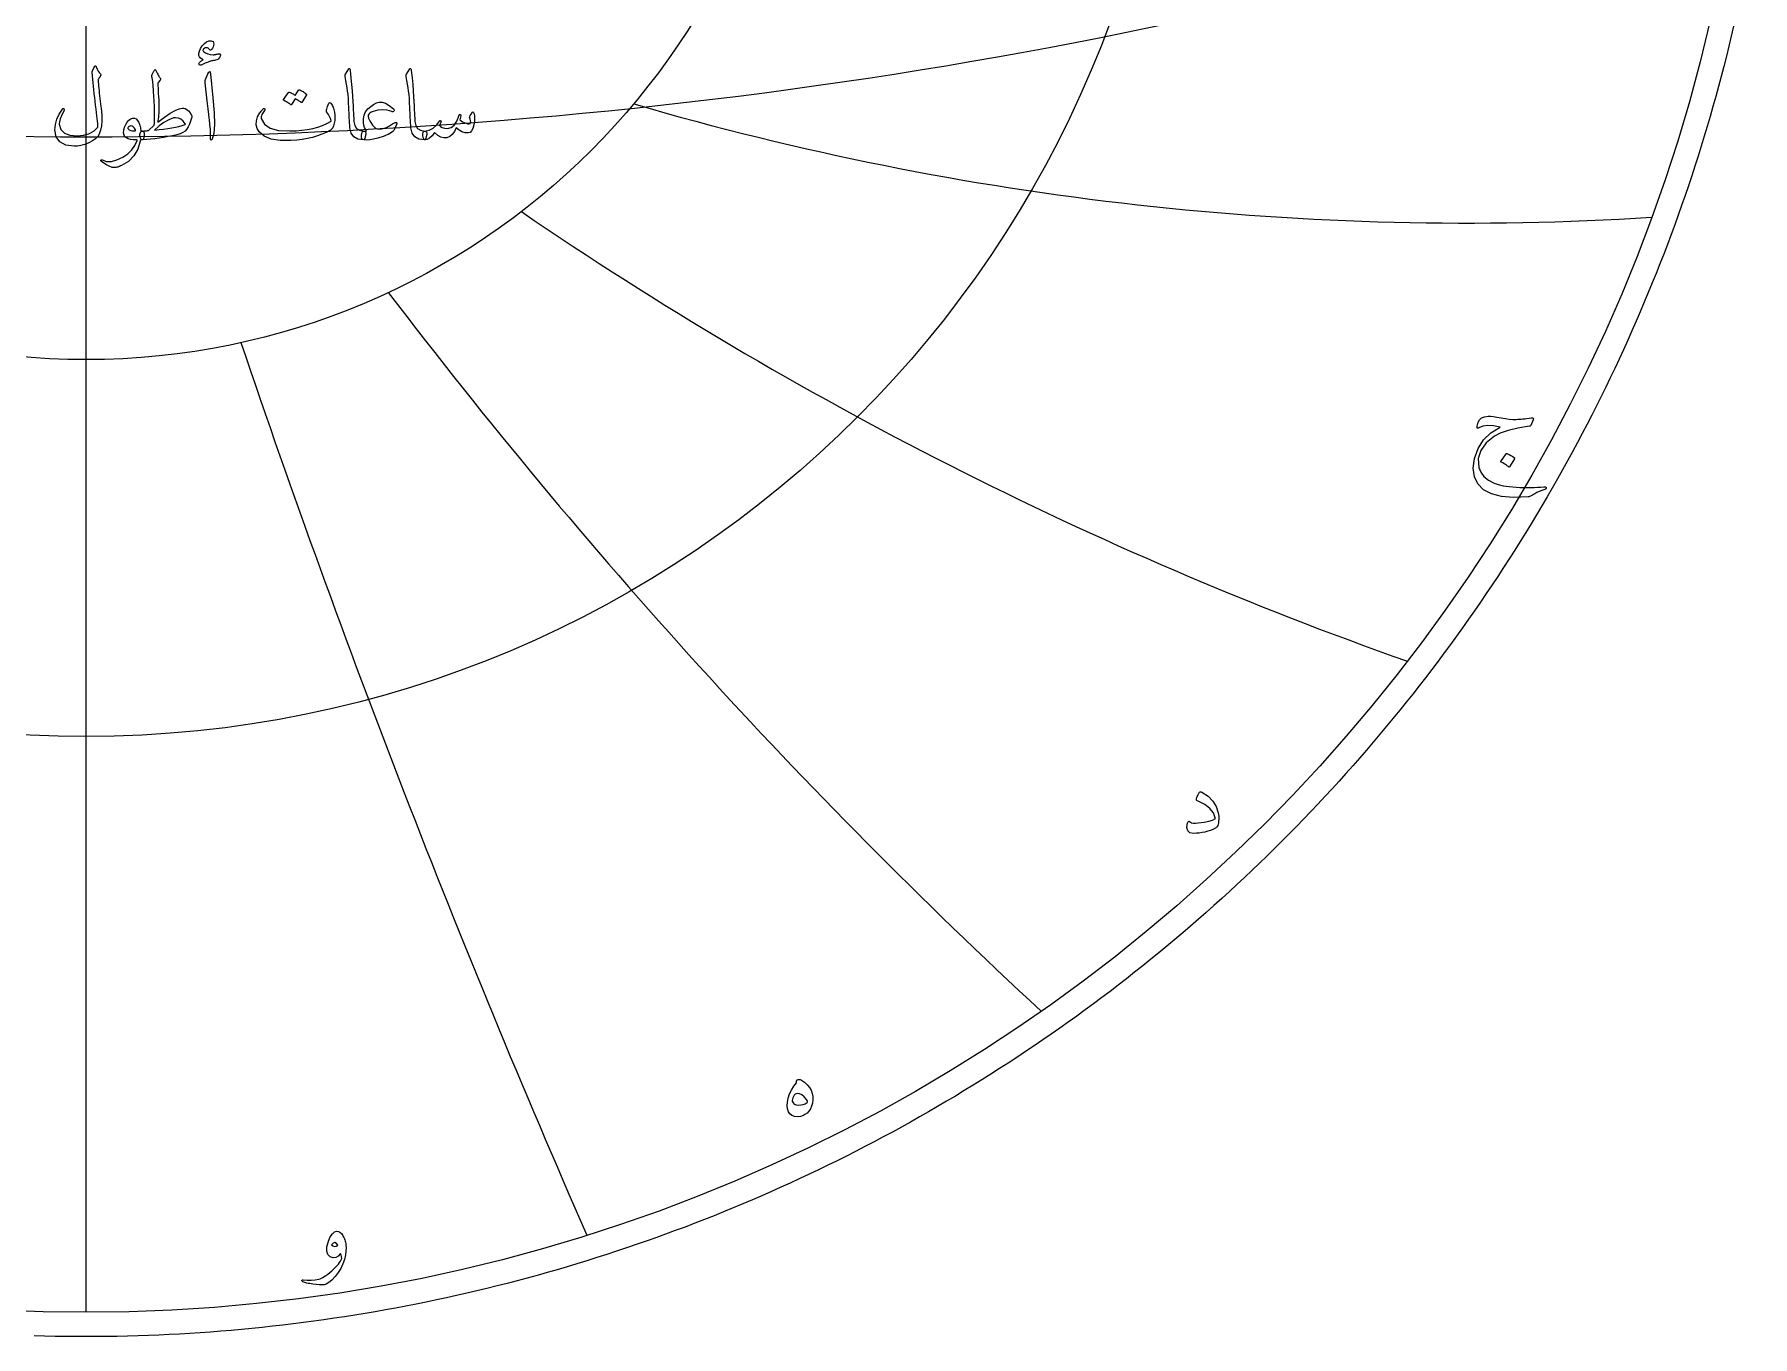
# Model space of a CAD drawing. Header units: millimetres. Extents: x -75 to 75, y -75 to 77.
# Drawn here: x -2.3 to 74.2, y -75.3 to -17.3 of the extents above; entities that cross this region are included whole.
import ezdxf

# ---------------------------------------------------------------- set-up
doc = ezdxf.new("R2010")
doc.units = ezdxf.units.MM
for name, color, linetype in [('CUT_OUTER', 1, 'Continuous'), ('ENGRAVE', 7, 'Continuous'), ('ENGRAVE_FINE', 8, 'Continuous'), ('TEXT', 5, 'Continuous')]:
    doc.layers.add(name, color=color, linetype=linetype)

msp = doc.modelspace()

# ---------------------------------------------------------------- linework, layer by layer
at = {"layer": 'CUT_OUTER'}
msp.add_lwpolyline([(73.4043, -16.9573), (73.2989, -17.4073), (73.1907, -17.8568), (73.0797, -18.3055), (72.966, -18.7536), (72.8496, -19.2009), (72.7304, -19.6476), (72.6085, -20.0935), (72.4838, -20.5386), (72.3564, -20.983), (72.2263, -21.4266), (72.0935, -21.8693), (71.9579, -22.3113), (71.8197, -22.7524), (71.6787, -23.1926), (71.5351, -23.632), (71.3887, -24.0705), (71.2397, -24.5081), (71.088, -24.9447), (70.9336, -25.3804), (70.7765, -25.8152), (70.6168, -26.249), (70.4544, -26.6818), (70.2893, -27.1136), (70.1217, -27.5444), (69.9513, -27.9741), (69.7784, -28.4028), (69.6028, -28.8304), (69.4246, -29.2569), (69.2437, -29.6824), (69.0603, -30.1067), (68.8743, -30.5299), (68.6857, -30.9519), (68.4944, -31.3728), (68.3007, -31.7924), (68.1043, -32.2109), (67.9054, -32.6282), (67.7039, -33.0443), (67.4999, -33.4591), (67.2933, -33.8726), (67.0842, -34.2849), (66.8725, -34.6958), (66.6584, -35.1055), (66.4417, -35.5139), (66.2226, -35.9209), (66.0009, -36.3265), (65.7768, -36.7308), (65.5502, -37.1337), (65.3211, -37.5352), (65.0896, -37.9353), (64.8556, -38.334), (64.6191, -38.7312), (64.3803, -39.127), (64.139, -39.5213), (63.8953, -39.9141), (63.6492, -40.3054), (63.4006, -40.6952), (63.1498, -41.0834), (62.8965, -41.4701), (62.6408, -41.8553), (62.3828, -42.2388), (62.1225, -42.6208), (61.8598, -43.0012), (61.5948, -43.3799), (61.3275, -43.7571), (61.0578, -44.1325), (60.7859, -44.5064), (60.5116, -44.8785), (60.2351, -45.2489), (59.9564, -45.6177), (59.6753, -45.9847), (59.392, -46.35), (59.1065, -46.7136), (58.8188, -47.0754), (58.5288, -47.4354), (58.2367, -47.7936), (57.9423, -48.15), (57.6458, -48.5047), (57.3471, -48.8575), (57.0462, -49.2084), (56.7432, -49.5575), (56.4381, -49.9047), (56.1308, -50.2501), (55.8214, -50.5936), (55.5099, -50.9351), (55.1963, -51.2748), (54.8807, -51.6125), (54.563, -51.9483), (54.2432, -52.2821), (53.9214, -52.6139), (53.5975, -52.9438), (53.2717, -53.2717), (52.9438, -53.5975), (52.6139, -53.9214), (52.2821, -54.2432), (51.9483, -54.563), (51.6125, -54.8807), (51.2748, -55.1963), (50.9351, -55.5099), (50.5936, -55.8214), (50.2501, -56.1308), (49.9047, -56.4381), (49.5575, -56.7432), (49.2084, -57.0462), (48.8575, -57.3471), (48.5047, -57.6458), (48.15, -57.9423), (47.7936, -58.2367), (47.4354, -58.5288), (47.0754, -58.8188), (46.7136, -59.1065), (46.35, -59.392), (45.9847, -59.6753), (45.6177, -59.9564), (45.2489, -60.2351), (44.8785, -60.5116), (44.5064, -60.7859), (44.1325, -61.0578), (43.7571, -61.3275), (43.3799, -61.5948), (43.0012, -61.8598), (42.6208, -62.1225), (42.2388, -62.3828), (41.8553, -62.6408), (41.4701, -62.8965), (41.0834, -63.1498), (40.6952, -63.4006), (40.3054, -63.6492), (39.9141, -63.8953), (39.5213, -64.139), (39.127, -64.3803), (38.7312, -64.6191), (38.334, -64.8556), (37.9353, -65.0896), (37.5352, -65.3211), (37.1337, -65.5502), (36.7308, -65.7768), (36.3265, -66.0009), (35.9209, -66.2226), (35.5139, -66.4417), (35.1055, -66.6584), (34.6958, -66.8725), (34.2849, -67.0842), (33.8726, -67.2933), (33.4591, -67.4999), (33.0443, -67.7039), (32.6282, -67.9054), (32.2109, -68.1043), (31.7924, -68.3007), (31.3728, -68.4944), (30.9519, -68.6857), (30.5299, -68.8743), (30.1067, -69.0603), (29.6824, -69.2437), (29.2569, -69.4246), (28.8304, -69.6028), (28.4028, -69.7784), (27.9741, -69.9513), (27.5444, -70.1217), (27.1136, -70.2893), (26.6818, -70.4544), (26.249, -70.6168), (25.8152, -70.7765), (25.3804, -70.9336), (24.9447, -71.088), (24.5081, -71.2397), (24.0705, -71.3887), (23.632, -71.5351), (23.1926, -71.6787), (22.7524, -71.8197), (22.3113, -71.9579), (21.8693, -72.0935), (21.4266, -72.2263), (20.983, -72.3564), (20.5386, -72.4838), (20.0935, -72.6085), (19.6476, -72.7304), (19.2009, -72.8496), (18.7536, -72.966), (18.3055, -73.0797), (17.8568, -73.1907), (17.4073, -73.2989), (16.9573, -73.4043), (16.5065, -73.507), (16.0552, -73.6069), (15.6033, -73.704), (15.1507, -73.7983), (14.6976, -73.8899), (14.244, -73.9787), (13.7898, -74.0647), (13.3351, -74.1479), (12.8798, -74.2284), (12.4241, -74.306), (11.968, -74.3808), (11.5114, -74.4529), (11.0543, -74.5221), (10.5968, -74.5885), (10.139, -74.6521), (9.6807, -74.7129), (9.2221, -74.7709), (8.7632, -74.8261), (8.3039, -74.8785), (7.8443, -74.928), (7.3844, -74.9747), (6.9242, -75.0186), (6.4638, -75.0597), (6.0031, -75.0979), (5.5422, -75.1334), (5.0811, -75.166), (4.6198, -75.1957), (4.1583, -75.2227), (3.6966, -75.2468), (3.2349, -75.268), (2.773, -75.2865), (2.311, -75.302), (1.8489, -75.3148), (1.3867, -75.3247), (0.9245, -75.3318), (0.4623, -75.3361), (0, -75.3375), (-0.4623, -75.3361), (-0.9245, -75.3318), (-1.3867, -75.3247), (-1.8489, -75.3148), (-2.311, -75.302)], dxfattribs=at)
at = {"layer": 'ENGRAVE'}
for points in [[(0, -74.25), (0, 74.25)], [(0, -74.25), (0, -31.8152)]]:
    msp.add_lwpolyline(points, dxfattribs=at)
for radius in [74.25, 48.6033, 31.8152]:
    msp.add_circle((0, 0), radius, dxfattribs=at)
for centre, radius, start, end in [((61.4964, 106.5149), 132.2479, 253.70752, 273.575027), ((115.7044, 115.7044), 170.6965, 235.650111, 250.550741), ((212.2298, 122.5309), 249.8351, 217.288558, 227.222311), ((472.9785, 126.7342), 492.0696, 198.703607, 203.670484)]:
    msp.add_arc(centre, radius, start, end, dxfattribs=at)
at = {"layer": 'ENGRAVE_FINE'}
msp.add_arc((0, 210.9495), 232.8437, 251.578829, 288.421171, dxfattribs=at)
at = {"layer": 'TEXT'}
for points in [[(5.827, -18.465), (5.7698, -18.4757), (5.7167, -18.4858), (5.6677, -18.4954), (5.6228, -18.5045), (5.5824, -18.5133), (5.5465, -18.5221), (5.5154, -18.5309), (5.4889, -18.5396), (5.462, -18.5497), (5.4296, -18.5621), (5.3918, -18.5771), (5.3484, -18.5945), (5.2995, -18.6147), (5.2452, -18.6379), (5.1854, -18.6641), (5.1201, -18.6933), (5.0934, -18.7021), (5.0707, -18.7021), (5.0517, -18.6933), (5.0366, -18.6758), (5.0276, -18.6327), (5.0531, -18.5824), (5.1132, -18.5251), (5.2079, -18.4606), (5.1354, -18.4194), (5.0805, -18.375), (5.0432, -18.3272), (5.0235, -18.2762), (5.0196, -18.1798), (5.0432, -18.0753), (5.0943, -17.9625), (5.1728, -17.8414), (5.2663, -17.733), (5.3627, -17.6581), (5.4617, -17.6167), (5.5636, -17.6087), (5.6204, -17.623), (5.6591, -17.6526), (5.6797, -17.6976), (5.6821, -17.758), (5.6722, -17.8233), (5.6558, -17.8832), (5.6327, -17.9375), (5.6031, -17.9864), (5.5734, -18.0207), (5.546, -18.0358), (5.5207, -18.0316), (5.4977, -18.0083), (5.4713, -17.9735), (5.4406, -17.9479), (5.4055, -17.9317), (5.366, -17.9249), (5.3245, -17.9249), (5.288, -17.9337), (5.2565, -17.9512), (5.2298, -17.9776), (5.2103, -18.0094), (5.2046, -18.039), (5.2125, -18.0665), (5.2342, -18.0917), (5.3155, -18.1518), (5.4143, -18.196), (5.5306, -18.2243), (5.6646, -18.2366), (5.6762, -18.2362), (5.6893, -18.235), (5.7037, -18.2329), (5.7194, -18.2301), (5.7366, -18.2266), (5.7551, -18.2229), (5.775, -18.2189), (5.7963, -18.2147), (5.8193, -18.2104), (5.8402, -18.2065), (5.8589, -18.2028), (5.8753, -18.1993), (5.8899, -18.1964), (5.9028, -18.1944), (5.914, -18.1931), (5.9236, -18.1927), (5.9417, -18.1947), (5.9566, -18.2004), (5.9681, -18.21), (5.9763, -18.2235), (5.9815, -18.2364), (5.984, -18.2487), (5.9837, -18.2605), (5.9807, -18.2718), (5.9382, -18.3514), (5.8984, -18.4101), (5.8613, -18.448), (5.827, -18.465)], [(0.3645, -18.7636), (0.3721, -18.7501), (0.382, -18.7405), (0.3941, -18.7348), (0.4084, -18.7328), (0.4226, -18.7353), (0.4347, -18.7427), (0.4446, -18.7551), (0.4523, -18.7724), (0.4932, -18.8731), (0.5368, -18.9601), (0.5832, -19.0334), (0.6323, -19.0929), (0.6469, -19.1143), (0.651, -19.139), (0.6447, -19.167), (0.6279, -19.1983), (0.6172, -19.2134), (0.6071, -19.2279), (0.5975, -19.2419), (0.5884, -19.2554), (0.5799, -19.268), (0.5719, -19.2795), (0.5645, -19.29), (0.5577, -19.2993), (0.5461, -19.3163), (0.5379, -19.3366), (0.533, -19.3602), (0.5313, -19.3871), (0.5365, -19.463), (0.5434, -19.5458), (0.5519, -19.6354), (0.5621, -19.7318), (0.5736, -19.8352), (0.5862, -19.9453), (0.5999, -20.0624), (0.6148, -20.1863), (0.6314, -20.3099), (0.646, -20.4262), (0.6588, -20.535), (0.6696, -20.6364), (0.6788, -20.7307), (0.6867, -20.8181), (0.6931, -20.8986), (0.6982, -20.9723), (0.704, -21.1905), (0.6861, -21.3972), (0.6447, -21.5923), (0.5796, -21.7759), (0.5162, -21.8838), (0.4183, -21.9834), (0.2857, -22.0748), (0.1186, -22.1579), (-0.0626, -22.2268), (-0.2327, -22.2754), (-0.3919, -22.3037), (-0.5401, -22.3116), (-0.9112, -22.2606), (-1.1768, -22.1206), (-1.3371, -21.8917), (-1.392, -21.5739), (-1.3728, -21.3371), (-1.3108, -21.1052), (-1.2059, -20.8782), (-1.0583, -20.6562), (-1.047, -20.6433), (-1.0352, -20.6353), (-1.0229, -20.6323), (-1.01, -20.6342), (-0.9962, -20.6394), (-0.9858, -20.6463), (-0.9787, -20.6548), (-0.9748, -20.6649), (-0.9721, -20.68), (-0.9726, -20.6946), (-0.9765, -20.7086), (-0.9836, -20.722), (-1.0843, -20.9183), (-1.1538, -21.0854), (-1.1919, -21.2234), (-1.1988, -21.3324), (-1.1255, -21.567), (-0.9671, -21.7309), (-0.7237, -21.8239), (-0.3952, -21.8462), (-0.0991, -21.814), (0.1526, -21.7397), (0.3598, -21.623), (0.5225, -21.4641), (0.5191, -21.3874), (0.5132, -21.2978), (0.5048, -21.1953), (0.494, -21.0799), (0.4804, -20.9513), (0.4638, -20.8093), (0.4442, -20.6538), (0.4215, -20.4849), (0.4001, -20.3106), (0.3798, -20.1391), (0.3606, -19.9703), (0.3425, -19.8043), (0.3258, -19.641), (0.3107, -19.4804), (0.2972, -19.3226), (0.2854, -19.1676), (0.2679, -19.0183), (0.2687, -19.0013), (0.2712, -18.9853), (0.2753, -18.9705), (0.281, -18.9568)], [(3.0431, -18.9217), (3.0535, -18.9104), (3.0628, -18.903), (3.071, -18.8994), (3.0782, -18.8997), (3.0867, -18.9035), (3.0946, -18.9107), (3.1021, -18.9211), (3.1089, -18.9348), (3.1368, -18.9941), (3.1633, -19.049), (3.1884, -19.0995), (3.2121, -19.1456), (3.2348, -19.1868), (3.2566, -19.2225), (3.2776, -19.2526), (3.2977, -19.2773), (3.3126, -19.2977), (3.3175, -19.3191), (3.3126, -19.3416), (3.2977, -19.3652), (3.2099, -19.4749), (3.1987, -19.4939), (3.1913, -19.5156), (3.1877, -19.54), (3.188, -19.5672), (3.2022, -19.7744), (3.2143, -19.9569), (3.2242, -20.1147), (3.2319, -20.2478), (3.2376, -20.3565), (3.2418, -20.441), (3.2442, -20.5014), (3.245, -20.5376), (3.2441, -20.6446), (3.2412, -20.7462), (3.2364, -20.8422), (3.2297, -20.9328), (3.2213, -21.0179), (3.2116, -21.0975), (3.2004, -21.1716), (3.188, -21.2402), (3.4863, -21.0118), (3.7445, -20.8362), (3.9627, -20.7132), (4.1408, -20.643), (4.2201, -20.6243), (4.2912, -20.6166), (4.3541, -20.6199), (4.4087, -20.6342), (4.4858, -20.6743), (4.5591, -20.7374), (4.6285, -20.8236), (4.6941, -20.9328), (4.7043, -20.9589), (4.7084, -20.9888), (4.7065, -21.0225), (4.6985, -21.0601), (4.6549, -21.1952), (4.603, -21.3236), (4.5429, -21.4455), (4.4746, -21.5607), (4.4081, -21.6348), (4.3143, -21.6991), (4.193, -21.7534), (4.0442, -21.7979), (3.8451, -21.8419), (3.6474, -21.8818), (3.451, -21.9176), (3.256, -21.9493), (3.0627, -21.9767), (2.8712, -21.9993), (2.6817, -22.0173), (2.4942, -22.0306), (2.473, -22.0245), (2.4535, -22.0064), (2.4357, -21.9762), (2.4195, -21.934), (2.4052, -21.8821), (2.3976, -21.8319), (2.3965, -21.7833), (2.4019, -21.7364), (2.4143, -21.6955), (2.4338, -21.665), (2.4604, -21.645), (2.4942, -21.6354), (2.539, -21.6329), (2.5814, -21.6299), (2.6214, -21.6263), (2.6588, -21.6222), (2.6938, -21.6181), (2.7263, -21.6145), (2.7564, -21.6115), (2.784, -21.609), (3.0299, -21.3719), (3.0321, -21.3616), (3.0343, -21.3483), (3.0365, -21.332), (3.0387, -21.3126), (3.0409, -21.2903), (3.0431, -21.2649), (3.0452, -21.2365), (3.0474, -21.205), (3.0494, -21.1709), (3.0507, -21.1342), (3.0516, -21.0951), (3.0518, -21.0536), (3.0518, -21.0098), (3.0518, -20.9641), (3.0518, -20.9165), (3.0518, -20.8669), (3.0513, -20.8109), (3.0496, -20.744), (3.0469, -20.666), (3.0431, -20.5771), (3.0381, -20.4778), (3.0321, -20.3685), (3.0249, -20.2494), (3.0167, -20.1204), (2.9978, -19.8342), (2.9805, -19.6078), (2.9648, -19.4412), (2.9508, -19.3344), (2.9396, -19.2658), (2.9322, -19.2137), (2.9286, -19.178), (2.9289, -19.1588), (2.9422, -19.1226), (2.9558, -19.0885), (2.9696, -19.0567), (2.9838, -19.027), (2.9982, -18.9991), (3.0129, -18.9722), (3.0278, -18.9464), (3.0431, -18.9217)], [(5.4274, -19.0885), (5.4694, -19.0073), (5.5032, -18.9787), (5.5287, -19.0029), (5.546, -19.0797), (5.647, -20.1556), (5.7071, -20.8159), (5.7205, -21.3434), (5.6873, -21.738), (5.6075, -21.9998), (5.5929, -22.0213), (5.58, -22.0328), (5.5688, -22.0344), (5.5592, -22.0262), (5.5515, -22.0133), (5.546, -21.9966), (5.5427, -21.976), (5.5416, -21.9515), (5.5416, -21.7614), (5.5328, -21.5596), (5.5153, -21.3464), (5.4889, -21.1216), (5.4831, -21.0629), (5.4659, -20.9043), (5.437, -20.6457), (5.3967, -20.2873), (5.3001, -19.4925), (5.2979, -19.4502), (5.3001, -19.4113), (5.3067, -19.3756), (5.3177, -19.3432)], [(11.698, -18.869), (11.7065, -18.8558), (11.7144, -18.847), (11.7218, -18.8426), (11.7287, -18.8426), (11.7391, -18.8484), (11.7485, -18.8657), (11.7567, -18.8945), (11.7638, -18.9348), (11.8001, -19.2628), (11.8297, -19.5661), (11.8528, -19.8446), (11.8692, -20.0985), (11.8798, -20.3156), (11.8895, -20.5102), (11.8985, -20.6822), (11.9065, -20.8318), (11.9135, -20.9589), (11.9192, -21.0634), (11.9234, -21.1455), (11.9263, -21.205), (11.9653, -21.3834), (12.0515, -21.5146), (12.1848, -21.5986), (12.3654, -21.6354), (12.4156, -21.6486), (12.4478, -21.6793), (12.4617, -21.7276), (12.4576, -21.7935), (12.437, -21.8972), (12.4148, -21.9713), (12.3909, -22.0158), (12.3654, -22.0306), (12.1113, -21.9971), (11.9241, -21.8967), (11.8039, -21.7292), (11.7507, -21.4949), (11.7423, -21.3828), (11.7347, -21.2704), (11.728, -21.1577), (11.7221, -21.0448), (11.7168, -20.9316), (11.7117, -20.8181), (11.7069, -20.7043), (11.7024, -20.5903), (11.6941, -20.3728), (11.6826, -20.177), (11.6678, -20.0028), (11.6497, -19.8504), (11.6283, -19.704), (11.6036, -19.5479), (11.5756, -19.3823), (11.5443, -19.2071), (11.5402, -19.1755), (11.541, -19.1467), (11.5467, -19.1206), (11.5575, -19.0973)], [(14.4161, -18.869), (14.4246, -18.8558), (14.4325, -18.847), (14.44, -18.8426), (14.4468, -18.8426), (14.4572, -18.8484), (14.4666, -18.8657), (14.4748, -18.8945), (14.4819, -18.9348), (14.5182, -19.2628), (14.5478, -19.5661), (14.5709, -19.8446), (14.5873, -20.0985), (14.5979, -20.3156), (14.6076, -20.5102), (14.6166, -20.6822), (14.6247, -20.8318), (14.6317, -20.9589), (14.6373, -21.0634), (14.6415, -21.1455), (14.6444, -21.205), (14.6834, -21.3834), (14.7696, -21.5146), (14.9029, -21.5986), (15.0835, -21.6354), (15.1338, -21.6486), (15.1659, -21.6793), (15.1799, -21.7276), (15.1757, -21.7935), (15.1552, -21.8972), (15.1329, -21.9713), (15.1091, -22.0158), (15.0835, -22.0306), (14.8294, -21.9971), (14.6422, -21.8967), (14.522, -21.7292), (14.4688, -21.4949), (14.4604, -21.3828), (14.4529, -21.2704), (14.4461, -21.1577), (14.4402, -21.0448), (14.4349, -20.9316), (14.4298, -20.8181), (14.425, -20.7043), (14.4205, -20.5903), (14.4122, -20.3728), (14.4007, -20.177), (14.3859, -20.0028), (14.3678, -19.8504), (14.3464, -19.704), (14.3217, -19.5479), (14.2937, -19.3823), (14.2624, -19.2071), (14.2583, -19.1755), (14.2591, -19.1467), (14.2649, -19.1206), (14.2756, -19.0973)], [(9.4673, -19.8131), (9.4728, -19.8076), (9.4804, -19.8043), (9.4903, -19.8032), (9.5024, -19.8043), (9.5456, -19.8205), (9.5875, -19.8383), (9.628, -19.8578), (9.6671, -19.8789), (9.7051, -19.902), (9.7423, -19.9272), (9.7786, -19.9547), (9.8142, -19.9843), (9.821, -19.9934), (9.8241, -20.003), (9.8232, -20.0131), (9.8186, -20.0238), (9.6078, -20.3576), (9.602, -20.362), (9.5935, -20.362), (9.5823, -20.3576), (9.5683, -20.3488), (9.5587, -20.3407), (9.543, -20.3296), (9.5213, -20.3154), (9.4936, -20.2983), (9.4596, -20.2778), (9.419, -20.2538), (9.3718, -20.2262), (9.318, -20.1951), (9.1511, -20.4542), (9.1434, -20.4621), (9.1335, -20.464), (9.1215, -20.4599), (9.1072, -20.4498), (9.0949, -20.441), (9.0754, -20.4278), (9.0487, -20.4103), (9.015, -20.3883), (8.9735, -20.362), (8.9239, -20.3312), (8.866, -20.2961), (8.7998, -20.2566), (8.793, -20.25), (8.7899, -20.2434), (8.7908, -20.2368), (8.7954, -20.2302), (9.0106, -19.9097), (9.0161, -19.9042), (9.0238, -19.9009), (9.0337, -19.8998), (9.0457, -19.9009), (9.0825, -19.9128), (9.1182, -19.9267), (9.1528, -19.9425), (9.1862, -19.9602), (9.2186, -19.9795), (9.2499, -20.0002), (9.2801, -20.0223), (9.3092, -20.0458)], [(10.8988, -20.3971), (10.9283, -20.4341), (10.9553, -20.475), (10.9799, -20.5198), (11.002, -20.5683), (11.0216, -20.6205), (11.0387, -20.6759), (11.0534, -20.7346), (11.0656, -20.7967), (11.0816, -20.9213), (11.0854, -21.0448), (11.0772, -21.1672), (11.0569, -21.2885), (11.0261, -21.3966), (10.9866, -21.4839), (10.9383, -21.5503), (10.8812, -21.5959), (10.7001, -21.6916), (10.508, -21.777), (10.3049, -21.8519), (10.0908, -21.9164), (9.8658, -21.9699), (9.6297, -22.0119), (9.3827, -22.0424), (9.1248, -22.0613), (8.6412, -22.0564), (8.2443, -21.9889), (7.9342, -21.8588), (7.7108, -21.6661), (7.6192, -21.5154), (7.5769, -21.3533), (7.584, -21.1795), (7.6406, -20.9943), (7.6596, -20.9543), (7.6817, -20.9136), (7.7068, -20.872), (7.735, -20.8296), (7.7661, -20.7864), (7.8003, -20.7423), (7.8375, -20.6975), (7.8777, -20.6518), (7.8911, -20.6389), (7.9051, -20.6309), (7.9197, -20.6279), (7.9348, -20.6298), (7.9449, -20.6337), (7.9534, -20.6408), (7.9603, -20.6512), (7.9655, -20.6649), (7.968, -20.6778), (7.9666, -20.6902), (7.9614, -20.702), (7.9523, -20.7132), (7.9147, -20.758), (7.881, -20.8044), (7.8511, -20.8524), (7.825, -20.9021), (7.8072, -20.9495), (7.7975, -20.9954), (7.7962, -21.0396), (7.803, -21.0821), (7.9403, -21.3305), (8.1982, -21.5047), (8.577, -21.6049), (9.0765, -21.631), (9.351, -21.6204), (9.6127, -21.5975), (9.8615, -21.5622), (10.0974, -21.5146), (10.3207, -21.4547), (10.5316, -21.3823), (10.7301, -21.2977), (10.9163, -21.2007), (10.8982, -21.1101), (10.8571, -21.0096), (10.7928, -20.8993), (10.7056, -20.7791), (10.7028, -20.7676), (10.7034, -20.7462), (10.7072, -20.7149), (10.7144, -20.6737), (10.7163, -20.6696), (10.7176, -20.666), (10.7185, -20.663), (10.7187, -20.6605), (10.733, -20.6046), (10.7539, -20.542), (10.7813, -20.4728), (10.8154, -20.3971), (10.8304, -20.374), (10.8494, -20.3663), (10.8722, -20.374), (10.8988, -20.3971)], [(13.8452, -21.3148), (13.7267, -21.5783), (13.7116, -21.6044), (13.697, -21.6255), (13.683, -21.6417), (13.6696, -21.6529), (13.6012, -21.6997), (13.528, -21.7435), (13.4498, -21.7843), (13.3666, -21.822), (13.2788, -21.8573), (13.1866, -21.8906), (13.09, -21.922), (12.989, -21.9515), (12.8001, -21.9976), (12.6333, -22.0262), (12.4884, -22.0372), (12.3654, -22.0306), (12.3185, -22.0092), (12.2875, -21.9669), (12.2724, -21.9038), (12.2732, -21.8198), (12.2845, -21.7441), (12.3007, -21.6881), (12.3218, -21.6518), (12.3479, -21.6354), (12.3522, -21.6354), (12.3566, -21.6354), (12.361, -21.6354), (12.3654, -21.6354), (12.3981, -21.6387), (12.4302, -21.6398), (12.4617, -21.6387), (12.4928, -21.6354), (12.4395, -21.5566), (12.3984, -21.4696), (12.3693, -21.3744), (12.3522, -21.2709), (12.3498, -21.0857), (12.3819, -20.9207), (12.4486, -20.7761), (12.5498, -20.6518), (12.6802, -20.5357), (12.8078, -20.4465), (12.9327, -20.3842), (13.0548, -20.3488), (13.1866, -20.3491), (13.3359, -20.3982), (13.5027, -20.4962), (13.6871, -20.643), (13.708, -20.6658), (13.7179, -20.6902), (13.7168, -20.7163), (13.7047, -20.744), (13.6874, -20.7654), (13.6663, -20.7769), (13.6413, -20.7786), (13.6125, -20.7703), (13.4058, -20.7105), (13.1986, -20.6891), (12.9909, -20.7061), (12.7826, -20.7615), (12.7, -20.7964), (12.6366, -20.8351), (12.5924, -20.8776), (12.5674, -20.924), (12.5614, -20.9827), (12.5784, -21.0579), (12.6185, -21.1496), (12.6816, -21.2577), (12.7584, -21.367), (12.8309, -21.4488), (12.8989, -21.5031), (12.9626, -21.53), (13.1012, -21.5437), (13.2404, -21.5278), (13.38, -21.4822), (13.5203, -21.407), (13.6476, -21.3192), (13.7135, -21.2775), (13.7662, -21.2534), (13.8057, -21.2468), (13.8321, -21.2577), (13.8428, -21.2712), (13.8485, -21.2852), (13.8493, -21.2997), (13.8452, -21.3148)], [(2.4063, -22.0789), (2.3034, -22.4403), (2.1308, -22.743), (1.8885, -22.987), (1.5764, -23.1723), (1.5328, -23.1911), (1.4897, -23.208), (1.4472, -23.2229), (1.4052, -23.2359), (1.364, -23.2468), (1.3239, -23.2552), (1.285, -23.2611), (1.2471, -23.2645), (1.1527, -23.251), (1.0275, -23.2019), (0.8716, -23.1171), (0.685, -22.9966), (0.665, -22.9793), (0.6532, -22.9626), (0.6496, -22.9464), (0.6543, -22.9308), (0.6647, -22.9187), (0.6784, -22.9132), (0.6954, -22.9143), (0.7158, -22.922), (0.9098, -22.9848), (1.1274, -22.9846), (1.3687, -22.9212), (1.6335, -22.7946), (1.8498, -22.6478), (2.0287, -22.4752), (2.1703, -22.2768), (2.2746, -22.0525), (2.2738, -22.0446), (2.2713, -22.0383), (2.2672, -22.0336), (2.2614, -22.0306), (2.1102, -22.0218), (1.9815, -22.0042), (1.8753, -21.9779), (1.7916, -21.9428), (1.7268, -21.8884), (1.6862, -21.8132), (1.6697, -21.7172), (1.6774, -21.6003), (1.6799, -21.5847), (1.6829, -21.569), (1.6865, -21.5529), (1.6906, -21.5366), (1.6953, -21.5197), (1.7005, -21.502), (1.7062, -21.4835), (1.7125, -21.4641), (1.7641, -21.3387), (1.8267, -21.2347), (1.9003, -21.1521), (1.9848, -21.0909), (2.0712, -21.0574), (2.1506, -21.0579), (2.2227, -21.0925), (2.2878, -21.1611), (2.3446, -21.2566), (2.3877, -21.3675), (2.417, -21.4938), (2.4327, -21.6354), (2.4413, -21.6352), (2.4497, -21.6348), (2.4578, -21.6341), (2.4656, -21.6332), (2.4734, -21.6322), (2.4815, -21.6315), (2.4899, -21.6311), (2.4986, -21.631), (2.5282, -21.6373), (2.5512, -21.6562), (2.5677, -21.6878), (2.5776, -21.732), (2.5817, -21.7806), (2.5809, -21.8297), (2.5751, -21.8794), (2.5644, -21.9296), (2.5504, -21.9738), (2.5348, -22.0053), (2.5175, -22.0243), (2.4986, -22.0306), (2.4151, -22.0306), (2.4146, -22.0385), (2.4129, -22.0492), (2.4102, -22.0627), (2.4063, -22.0789)], [(2.1956, -21.5871), (2.1495, -21.5067), (2.099, -21.4499), (2.0441, -21.4166), (1.9848, -21.407), (1.9494, -21.4164), (1.9178, -21.4312), (1.8901, -21.4515), (1.8662, -21.4773), (1.8585, -21.491), (1.8574, -21.5058), (1.8629, -21.5218), (1.875, -21.5388), (1.9203, -21.5786), (1.9859, -21.6057), (2.0718, -21.6203), (2.178, -21.6222), (2.189, -21.62), (2.1956, -21.6134), (2.1978, -21.6024), (2.1956, -21.5871)], [(3.9871, -21.0382), (3.9649, -21.039), (3.9421, -21.0415), (3.9188, -21.0456), (3.8949, -21.0514), (3.6792, -21.1362), (3.4668, -21.2544), (3.2577, -21.4062), (3.0518, -21.5915), (3.2574, -21.5723), (3.4525, -21.5498), (3.6372, -21.524), (3.8115, -21.4949), (3.9753, -21.4622), (4.1288, -21.4257), (4.2717, -21.3854), (4.4043, -21.3412), (4.4167, -21.336), (4.423, -21.3291), (4.4232, -21.3206), (4.4175, -21.3104), (4.3231, -21.1946), (4.2199, -21.1106), (4.1079, -21.0585), (3.9871, -21.0382)], [(17.2132, -20.7791), (17.2228, -20.7725), (17.2341, -20.7747), (17.247, -20.7857), (17.2615, -20.8055), (17.2772, -20.8389), (17.289, -20.8867), (17.2969, -20.9487), (17.301, -21.025), (17.3024, -21.1117), (17.2978, -21.1963), (17.2871, -21.2786), (17.2703, -21.3587), (17.2215, -21.5146), (17.1671, -21.6266), (17.1073, -21.6947), (17.042, -21.7188), (16.8875, -21.7098), (16.7445, -21.6694), (16.613, -21.5978), (16.4931, -21.4949), (16.4107, -21.6571), (16.313, -21.7836), (16.2, -21.8744), (16.0715, -21.9296), (15.9368, -21.9417), (15.8004, -21.9076), (15.6623, -21.8275), (15.5226, -21.7012), (15.4096, -21.8453), (15.2987, -21.9482), (15.19, -22.01), (15.0835, -22.0306), (15.0621, -22.0185), (15.0418, -21.9823), (15.0226, -21.9219), (15.0045, -21.8374), (14.9979, -21.7539), (15.0089, -21.6925), (15.0374, -21.6529), (15.0835, -21.6354), (15.2861, -21.5895), (15.4634, -21.5004), (15.6154, -21.3678), (15.7422, -21.1919), (15.7491, -21.1823), (15.7565, -21.1754), (15.7644, -21.1713), (15.7729, -21.1699), (15.7834, -21.171), (15.7927, -21.1743), (15.8009, -21.1798), (15.8081, -21.1875), (15.8122, -21.2111), (15.8026, -21.2512), (15.7792, -21.3077), (15.7422, -21.3807), (15.7908, -21.437), (15.8662, -21.4784), (15.9686, -21.505), (16.0979, -21.5168), (16.259, -21.4831), (16.3998, -21.373), (16.5203, -21.1867), (16.6204, -20.924), (16.6254, -20.9106), (16.6314, -20.901), (16.6385, -20.8952), (16.6468, -20.8933), (16.6591, -20.8944), (16.6698, -20.8977), (16.6789, -20.9032), (16.6863, -20.9108), (16.6918, -20.9218), (16.6951, -20.9328), (16.6962, -20.9438), (16.6951, -20.9548), (16.6512, -21.1392), (16.7025, -21.1847), (16.7642, -21.2248), (16.8364, -21.2594), (16.919, -21.2885), (16.9994, -21.3074), (17.0606, -21.3115), (17.1026, -21.3008), (17.1254, -21.2753), (17.1328, -21.2363), (17.1287, -21.1809), (17.1131, -21.109), (17.0859, -21.0206), (17.0905, -20.9956), (17.1133, -20.9471), (17.1542, -20.8749), (17.2132, -20.7791)], [(64.4762, -34.4912), (64.3638, -34.7441), (64.3535, -34.7608), (64.3415, -34.7734), (64.3278, -34.7819), (64.3122, -34.7863), (63.7926, -34.8683), (63.3579, -34.969), (63.0081, -35.0884), (62.7432, -35.2266), (62.3717, -35.5296), (62.1331, -35.8624), (62.0274, -36.2251), (62.0546, -36.6177), (62.1372, -36.8302), (62.2771, -37.0182), (62.4744, -37.1815), (62.7291, -37.3203), (62.908, -37.3823), (63.1307, -37.4327), (63.3974, -37.4713), (63.708, -37.4983), (63.8731, -37.5062), (64.0359, -37.5111), (64.1963, -37.5132), (64.3544, -37.5123), (64.5096, -37.5088), (64.6612, -37.5029), (64.8093, -37.4947), (64.9539, -37.4842), (64.9879, -37.4819), (65.0148, -37.4842), (65.0347, -37.4912), (65.0476, -37.5029), (65.0546, -37.5173), (65.057, -37.5322), (65.0546, -37.5477), (65.0476, -37.5638), (65.0425, -37.5725), (65.0365, -37.5796), (65.0296, -37.5853), (65.0219, -37.5896), (65.0135, -37.5933), (65.0049, -37.5972), (64.9959, -37.6014), (64.9867, -37.606), (64.8518, -37.649), (64.7326, -37.6938), (64.6293, -37.7404), (64.5418, -37.7887), (64.4857, -37.8235), (64.4346, -37.8531), (64.3885, -37.8774), (64.3474, -37.8964), (64.3118, -37.911), (64.2824, -37.9221), (64.2591, -37.9298), (64.242, -37.9339), (63.6015, -37.9576), (63.057, -37.9116), (62.6085, -37.796), (62.256, -37.6107), (62.0013, -37.3566), (61.8509, -37.0392), (61.8046, -36.6587), (61.8626, -36.2149), (62.016, -35.7679), (62.256, -35.387), (62.5827, -35.0723), (62.9961, -34.8238), (62.7033, -34.7679), (62.4481, -34.7547), (62.2303, -34.7842), (62.0499, -34.8566), (62.0341, -34.8624), (62.0195, -34.8659), (62.006, -34.8671), (61.9937, -34.8659), (61.9835, -34.8621), (61.9762, -34.8554), (61.9718, -34.8457), (61.9703, -34.8331), (61.9768, -34.7749), (61.9867, -34.7172), (62.0002, -34.6601), (62.0172, -34.6036), (62.0769, -34.4938), (62.1717, -34.4128), (62.3017, -34.3604), (62.4668, -34.3366), (62.5713, -34.3375), (62.7022, -34.3495), (62.8594, -34.3727), (63.0429, -34.4069), (63.2323, -34.4412), (63.4071, -34.4643), (63.5672, -34.4763), (63.7127, -34.4772), (63.7827, -34.4741), (63.8567, -34.4696), (63.9349, -34.4635), (64.0172, -34.4561), (64.1035, -34.4469), (64.194, -34.4356), (64.2885, -34.4223), (64.3872, -34.4069), (64.4437, -34.4051), (64.4774, -34.4186), (64.4882, -34.4473), (64.4762, -34.4912)], [(63.2677, -36.0088), (63.2736, -36.0029), (63.2818, -35.9994), (63.2923, -35.9982), (63.3052, -35.9994), (63.3963, -36.0363), (63.482, -36.0814), (63.5625, -36.1347), (63.6378, -36.1961), (63.6451, -36.2055), (63.6483, -36.2149), (63.6474, -36.2242), (63.6425, -36.2336), (63.4223, -36.5896), (63.4141, -36.5981), (63.4036, -36.6001), (63.3907, -36.5957), (63.3755, -36.5849), (63.3623, -36.5755), (63.3415, -36.5615), (63.3131, -36.5427), (63.2771, -36.5193), (63.2329, -36.4912), (63.1799, -36.4584), (63.1182, -36.421), (63.0476, -36.3788), (63.0382, -36.3718), (63.0336, -36.3648), (63.0336, -36.3577), (63.0382, -36.3507)], [(49.4701, -51.3845), (49.4887, -51.3287), (49.507, -51.2785), (49.525, -51.2338), (49.5427, -51.1948), (49.5598, -51.161), (49.5761, -51.1321), (49.5915, -51.1083), (49.6059, -51.0894), (49.6285, -51.0712), (49.654, -51.0636), (49.6824, -51.0665), (49.7137, -51.08), (49.9909, -51.2659), (50.2043, -51.4817), (50.3539, -51.7273), (50.4397, -52.0027), (50.4517, -52.0815), (50.4596, -52.1585), (50.4634, -52.2337), (50.4631, -52.3072), (50.4584, -52.3783), (50.449, -52.4465), (50.435, -52.5118), (50.4163, -52.5742), (50.3996, -52.6075), (50.3776, -52.6374), (50.3504, -52.6637), (50.3179, -52.6866), (50.2061, -52.7413), (50.0907, -52.7885), (49.9719, -52.828), (49.8495, -52.8599), (49.7242, -52.8848), (49.5966, -52.9032), (49.4666, -52.9152), (49.3343, -52.9208), (49.1774, -52.8944), (49.0814, -52.806), (49.0462, -52.6555), (49.072, -52.443), (49.0808, -52.4199), (49.0931, -52.402), (49.1089, -52.3894), (49.1282, -52.3821), (49.1449, -52.3842), (49.1621, -52.3903), (49.18, -52.4006), (49.1984, -52.4149), (49.2555, -52.4456), (49.3331, -52.4629), (49.4312, -52.4667), (49.5497, -52.4571), (49.8071, -52.4196), (50.017, -52.3774), (50.1794, -52.3306), (50.2945, -52.2791), (50.3003, -52.2721), (50.3038, -52.2603), (50.305, -52.244), (50.3038, -52.2229), (50.2245, -52.0016), (50.0708, -51.806), (49.8428, -51.6362), (49.5404, -51.4922), (49.5009, -51.4714), (49.476, -51.4465), (49.4657, -51.4175), (49.4701, -51.3845)], [(31.6776, -63.9022), (31.7177, -63.8838), (31.763, -63.88), (31.8137, -63.8908), (31.8696, -63.9163), (32.0087, -64.0094), (32.126, -64.1154), (32.2218, -64.2342), (32.2958, -64.3659), (32.3471, -64.5032), (32.3743, -64.6435), (32.3775, -64.7866), (32.3567, -64.9327), (32.319, -65.0659), (32.2666, -65.1844), (32.1995, -65.2884), (32.1178, -65.3777), (32.0256, -65.4494), (31.927, -65.5006), (31.8219, -65.5313), (31.7103, -65.5416), (31.5646, -65.5311), (31.4457, -65.4901), (31.3538, -65.4186), (31.2888, -65.3168), (31.2499, -65.1929), (31.2361, -65.051), (31.2475, -64.8908), (31.2841, -64.7125), (31.3435, -64.5275), (31.4235, -64.3519), (31.5239, -64.1856), (31.6448, -64.0287), (31.6489, -64.0214), (31.6518, -64.0088), (31.6536, -63.9909), (31.6541, -63.9678), (31.6556, -63.9426), (31.66, -63.9233), (31.6673, -63.9099), (31.6776, -63.9022)], [(32.1225, -64.9093), (32.1421, -64.8847), (32.1448, -64.8531), (32.1304, -64.8144), (32.0991, -64.7688), (31.9905, -64.6505), (31.8848, -64.5673), (31.7821, -64.5193), (31.6822, -64.5065), (31.6348, -64.5149), (31.5909, -64.5404), (31.5505, -64.5829), (31.5136, -64.6423), (31.4841, -64.7064), (31.4656, -64.7629), (31.4583, -64.8118), (31.4621, -64.8531), (31.4949, -64.9289), (31.5511, -64.983), (31.6307, -65.0155), (31.7338, -65.0264), (31.8476, -65.019), (31.9504, -64.9971), (32.042, -64.9605), (32.1225, -64.9093)], [(10.7922, -71.0924), (10.8777, -70.8939), (10.9702, -70.7528), (11.0697, -70.6691), (11.1763, -70.6427), (11.243, -70.6544), (11.3074, -70.6895), (11.3695, -70.7481), (11.4292, -70.8301), (11.4579, -70.8775), (11.4831, -70.9261), (11.5047, -70.9758), (11.5229, -71.0268), (11.5384, -71.0792), (11.5522, -71.1333), (11.5642, -71.1893), (11.5744, -71.2469), (11.5841, -71.3754), (11.5756, -71.5268), (11.5489, -71.701), (11.5042, -71.898), (11.438, -72.102), (11.3472, -72.2973), (11.2319, -72.4838), (11.092, -72.6615), (10.9453, -72.8163), (10.8145, -72.9296), (10.6994, -73.0013), (10.6002, -73.0315), (10.4989, -73.0368), (10.3824, -73.0338), (10.2506, -73.0227), (10.1037, -73.0034), (10.0292, -72.9912), (9.9602, -72.9782), (9.8969, -72.9643), (9.839, -72.9495), (9.7865, -72.9344), (9.7389, -72.9197), (9.6963, -72.9052), (9.6587, -72.891), (9.6365, -72.8787), (9.6212, -72.8652), (9.613, -72.8506), (9.6119, -72.8348), (9.6192, -72.819), (9.6318, -72.809), (9.6496, -72.8049), (9.6728, -72.8067), (9.8534, -72.8242), (10.0299, -72.8254), (10.2023, -72.8102), (10.3707, -72.7786), (10.4226, -72.7625), (10.4801, -72.7376), (10.5432, -72.7039), (10.6119, -72.6615), (10.6861, -72.6102), (10.7659, -72.5502), (10.8512, -72.4814), (10.9421, -72.4038), (11.0311, -72.3236), (11.1107, -72.2469), (11.181, -72.1737), (11.2419, -72.1041), (11.2931, -72.0376), (11.3344, -71.9741), (11.3657, -71.9135), (11.3871, -71.8558), (11.3748, -71.7686), (11.3613, -71.7036), (11.3467, -71.6609), (11.3308, -71.6404), (11.2357, -71.7525), (11.1283, -71.8125), (11.0085, -71.8204), (10.8765, -71.7762), (10.7676, -71.6808), (10.7173, -71.535), (10.7255, -71.3388), (10.7922, -71.0924)], [(11.2184, -71.2657), (11.1493, -71.1819), (11.0779, -71.1509), (11.0041, -71.1726), (10.928, -71.2469), (10.9901, -71.2973), (11.0592, -71.3172), (11.1353, -71.3066), (11.2184, -71.2657)]]:
    msp.add_lwpolyline(points, close=True, dxfattribs=at)

doc.saveas('drawing.dxf')
